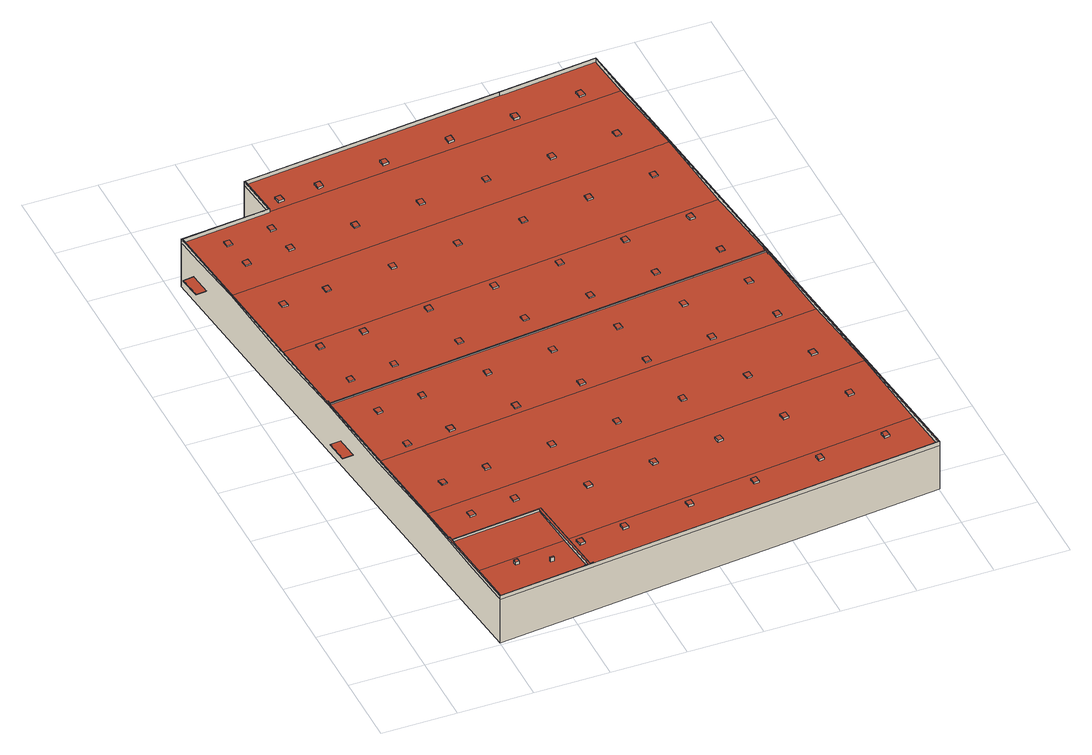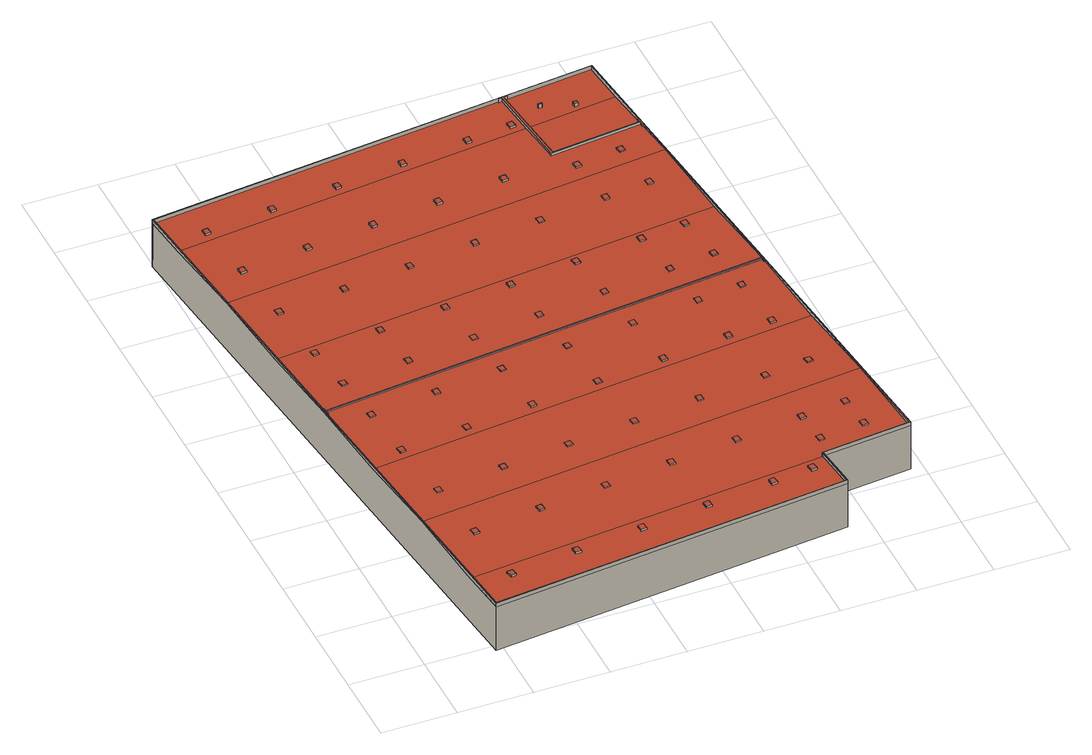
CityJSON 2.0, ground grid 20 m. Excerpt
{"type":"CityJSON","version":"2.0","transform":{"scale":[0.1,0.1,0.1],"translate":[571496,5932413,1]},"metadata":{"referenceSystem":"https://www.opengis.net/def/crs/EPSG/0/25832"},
"CityObjects":{
"building1":{"type":"Building","attributes":{"Grundfläche 2D":"20106.414225","Grundhöhe NN":"1.781"},"children":["building1-1","building1-2","building1-3","building1-4","building1-5","building1-6","building1-7","building1-8","building1-9","building1-10","building1-11","building1-12","building1-13","building1-14","building1-15","building1-16","building1-17","building1-18","building1-19","building1-20","building1-21","building1-22","building1-23","building1-24","building1-25","building1-26","building1-27","building1-28","building1-29","building1-30","building1-31","building1-32","building1-33","building1-34","building1-35","building1-36","building1-37","building1-38","building1-39","building1-40","building1-41","building1-42","building1-43","building1-44","building1-45","building1-46","building1-47","building1-48","building1-49","building1-50","building1-51","building1-52","building1-53","building1-54","building1-55","building1-56","building1-57","building1-58","building1-59","building1-60","building1-61","building1-62","building1-63","building1-64","building1-65","building1-66","building1-67","building1-68","building1-69","building1-70","building1-71","building1-72","building1-73","building1-74"],"geometry":[{"type":"MultiSurface","lod":"3","boundaries":[[[0,1,2,3,4,5,6,7,8,9,10,11,12,13,14,15,16,17,18,19,20,21,22,23,24]],[[25,26,27,28,29,30,31,32]],[[33,28,27,34]],[[34,35,36,37,38,39,40,41,42,33]],[[43,44,45,37,36,46,47]],[[48,49,50,44,43,51]],[[52,53,54,55,42,41]],[[56,57,58,59,60,61]],[[62,61,60,63]],[[62,63,64,65,66,67,68,69,70]],[[71,72,73,74,57,56,75,76]],[[77,78,79,80,81,82,83,84,12,11]],[[85,86,15,14,87,88,89,90,91,92,93,94,80,79,18,17,95]],[[96,97,98,99,16,15,100,101,102,103]],[[99,104,17,16]],[[55,54,19,18]],[[54,53,20,19]],[[21,20,53,52]],[[52,41,39,22,21]],[[39,38,23,22]],[[24,23,38,37]],[[0,24,37,45]],[[45,44,50,1,0]],[[2,1,50,49]],[[49,48,3,2]],[[4,3,48,51]],[[51,43,47,5,4]],[[47,46,6,5]],[[7,6,46,36]],[[36,35,8,7]],[[35,34,27,26,9,8]],[[10,9,26,25]],[[25,32,11,10]],[[13,12,65,64]],[[60,59,14,13,64,63]],[[77,11,32,31]],[[78,77,31,30]],[[78,30,29,79]],[[70,69,81,80]],[[82,81,69,68]],[[83,82,68,67]],[[67,66,84,83]],[[66,65,12,84]],[[87,14,59,58]],[[57,74,73,90,89,88,87,58]],[[73,72,91,90]],[[72,71,76,92,91]],[[61,62,70,80,94,93,92,76,75,56]],[[18,79,29,28,33,42,55]],[[105,106,107,95,17,104,108,109,110,111,112]],[[107,113,85,95]],[[113,114,86,85]],[[114,100,15,86]],[[99,98,97,96,103,102,101,100,115,116]],[[104,99,116,117]],[[107,106,105,112,111,110,109,108,104,117,118]],[[113,107,118,119]],[[114,113,119,120]],[[100,114,120,115]],[[120,119,118,117,116,115]]],"semantics":{"surfaces":[{"type":"RoofSurface"},{"type":"WallSurface"},{"type":"GroundSurface"}],"values":[0,0,0,0,0,0,0,0,0,0,0,0,0,1,1,1,1,1,1,1,1,1,1,1,1,1,1,1,1,1,1,1,1,1,1,1,1,1,1,1,1,1,1,1,1,1,1,1,1,1,1,1,1,1,1,1,1,1,1,2]}}]},
"building1-1":{"type":"BuildingInstallation","parents":["building1"],"geometry":[{"type":"MultiSurface","lod":"3","boundaries":[[[121,122,123,124]],[[124,123,125,126]],[[121,124,126,127]],[[122,121,127,128]],[[123,122,128,125]]],"semantics":{"surfaces":[{"type":"RoofSurface"},{"type":"WallSurface"}],"values":[0,1,1,1,1]}}]},
"building1-2":{"type":"BuildingInstallation","parents":["building1"],"geometry":[{"type":"MultiSurface","lod":"3","boundaries":[[[129,130,131,132]],[[132,131,133,134]],[[129,132,134,135]],[[130,129,135,136]],[[131,130,136,133]]],"semantics":{"surfaces":[{"type":"RoofSurface"},{"type":"WallSurface"}],"values":[0,1,1,1,1]}}]},
"building1-3":{"type":"BuildingInstallation","parents":["building1"],"geometry":[{"type":"MultiSurface","lod":"3","boundaries":[[[137,138,139,140]],[[140,139,141,142]],[[137,140,142,143]],[[138,137,143,144]],[[139,138,144,141]]],"semantics":{"surfaces":[{"type":"RoofSurface"},{"type":"WallSurface"}],"values":[0,1,1,1,1]}}]},
"building1-4":{"type":"BuildingInstallation","parents":["building1"],"geometry":[{"type":"MultiSurface","lod":"3","boundaries":[[[145,146,147,148]],[[148,147,149,150]],[[145,148,150,151]],[[146,145,151,152]],[[147,146,152,149]]],"semantics":{"surfaces":[{"type":"RoofSurface"},{"type":"WallSurface"}],"values":[0,1,1,1,1]}}]},
"building1-5":{"type":"BuildingInstallation","parents":["building1"],"geometry":[{"type":"MultiSurface","lod":"3","boundaries":[[[153,154,155,156]],[[156,155,157,158]],[[153,156,158,159]],[[154,153,159,160]],[[155,154,160,157]]],"semantics":{"surfaces":[{"type":"RoofSurface"},{"type":"WallSurface"}],"values":[0,1,1,1,1]}}]},
"building1-6":{"type":"BuildingInstallation","parents":["building1"],"geometry":[{"type":"MultiSurface","lod":"3","boundaries":[[[161,162,163,164]],[[164,163,165,166]],[[161,164,166,167]],[[162,161,167,168]],[[163,162,168,165]]],"semantics":{"surfaces":[{"type":"RoofSurface"},{"type":"WallSurface"}],"values":[0,1,1,1,1]}}]},
"building1-7":{"type":"BuildingInstallation","parents":["building1"],"geometry":[{"type":"MultiSurface","lod":"3","boundaries":[[[169,170,171,172]],[[172,171,173,174]],[[169,172,174,175]],[[170,169,175,176]],[[171,170,176,173]]],"semantics":{"surfaces":[{"type":"RoofSurface"},{"type":"WallSurface"}],"values":[0,1,1,1,1]}}]},
"building1-8":{"type":"BuildingInstallation","parents":["building1"],"geometry":[{"type":"MultiSurface","lod":"3","boundaries":[[[177,178,179,180]],[[180,179,181,182]],[[177,180,182,183]],[[178,177,183,184]],[[179,178,184,181]]],"semantics":{"surfaces":[{"type":"RoofSurface"},{"type":"WallSurface"}],"values":[0,1,1,1,1]}}]},
"building1-9":{"type":"BuildingInstallation","parents":["building1"],"geometry":[{"type":"MultiSurface","lod":"3","boundaries":[[[185,186,187,188]],[[188,187,189,190]],[[185,188,190,191]],[[186,185,191,192]],[[187,186,192,189]]],"semantics":{"surfaces":[{"type":"RoofSurface"},{"type":"WallSurface"}],"values":[0,1,1,1,1]}}]},
"building1-10":{"type":"BuildingInstallation","parents":["building1"],"geometry":[{"type":"MultiSurface","lod":"3","boundaries":[[[193,194,195,196]],[[196,195,197,198]],[[193,196,198,199]],[[194,193,199,200]],[[195,194,200,197]]],"semantics":{"surfaces":[{"type":"RoofSurface"},{"type":"WallSurface"}],"values":[0,1,1,1,1]}}]},
"building1-11":{"type":"BuildingInstallation","parents":["building1"],"geometry":[{"type":"MultiSurface","lod":"3","boundaries":[[[201,202,203,204]],[[204,203,205,206]],[[201,204,206,207]],[[202,201,207,208]],[[203,202,208,205]]],"semantics":{"surfaces":[{"type":"RoofSurface"},{"type":"WallSurface"}],"values":[0,1,1,1,1]}}]},
"building1-12":{"type":"BuildingInstallation","parents":["building1"],"geometry":[{"type":"MultiSurface","lod":"3","boundaries":[[[209,210,211,212]],[[212,211,213,214]],[[209,212,214,215]],[[210,209,215,216]],[[211,210,216,213]]],"semantics":{"surfaces":[{"type":"RoofSurface"},{"type":"WallSurface"}],"values":[0,1,1,1,1]}}]},
"building1-13":{"type":"BuildingInstallation","parents":["building1"],"geometry":[{"type":"MultiSurface","lod":"3","boundaries":[[[217,218,219,220]],[[221,222,217,220]],[[223,218,217,222,224]],[[223,225,219,218]],[[226,221,220,219,225]]],"semantics":{"surfaces":[{"type":"RoofSurface"},{"type":"WallSurface"}],"values":[0,1,1,1,1]}}]},
"building1-14":{"type":"BuildingInstallation","parents":["building1"],"geometry":[{"type":"MultiSurface","lod":"3","boundaries":[[[227,228,229,230]],[[230,229,231,232]],[[227,230,232,233]],[[228,227,233,234]],[[229,228,234,231]]],"semantics":{"surfaces":[{"type":"RoofSurface"},{"type":"WallSurface"}],"values":[0,1,1,1,1]}}]},
"building1-15":{"type":"BuildingInstallation","parents":["building1"],"geometry":[{"type":"MultiSurface","lod":"3","boundaries":[[[235,236,237,238]],[[238,237,239,240]],[[235,238,240,241]],[[236,235,241,242]],[[237,236,242,239]]],"semantics":{"surfaces":[{"type":"RoofSurface"},{"type":"WallSurface"}],"values":[0,1,1,1,1]}}]},
"building1-16":{"type":"BuildingInstallation","parents":["building1"],"geometry":[{"type":"MultiSurface","lod":"3","boundaries":[[[243,244,245,246]],[[246,245,247,248]],[[243,246,248,249]],[[244,243,249,250]],[[245,244,250,247]]],"semantics":{"surfaces":[{"type":"RoofSurface"},{"type":"WallSurface"}],"values":[0,1,1,1,1]}}]},
"building1-17":{"type":"BuildingInstallation","parents":["building1"],"geometry":[{"type":"MultiSurface","lod":"3","boundaries":[[[251,252,253,254]],[[254,253,255,256]],[[251,254,256,257]],[[252,251,257,258]],[[253,252,258,255]]],"semantics":{"surfaces":[{"type":"RoofSurface"},{"type":"WallSurface"}],"values":[0,1,1,1,1]}}]},
"building1-18":{"type":"BuildingInstallation","parents":["building1"],"geometry":[{"type":"MultiSurface","lod":"3","boundaries":[[[259,260,261,262]],[[262,261,263,264]],[[264,265,259,262]],[[260,259,265,266]],[[266,263,261,260]]],"semantics":{"surfaces":[{"type":"RoofSurface"},{"type":"WallSurface"}],"values":[0,1,1,1,1]}}]},
"building1-19":{"type":"BuildingInstallation","parents":["building1"],"geometry":[{"type":"MultiSurface","lod":"3","boundaries":[[[267,268,269,270]],[[270,269,271,272]],[[267,270,272,273]],[[268,267,273,274]],[[269,268,274,271]]],"semantics":{"surfaces":[{"type":"RoofSurface"},{"type":"WallSurface"}],"values":[0,1,1,1,1]}}]},
"building1-20":{"type":"BuildingInstallation","parents":["building1"],"geometry":[{"type":"MultiSurface","lod":"3","boundaries":[[[275,276,277,278]],[[278,277,279,280]],[[275,278,280,281]],[[276,275,281,282]],[[277,276,282,279]]],"semantics":{"surfaces":[{"type":"RoofSurface"},{"type":"WallSurface"}],"values":[0,1,1,1,1]}}]},
"building1-21":{"type":"BuildingInstallation","parents":["building1"],"geometry":[{"type":"MultiSurface","lod":"3","boundaries":[[[283,284,285,286]],[[286,285,287,288]],[[283,286,288,289]],[[284,283,289,290]],[[285,284,290,287]]],"semantics":{"surfaces":[{"type":"RoofSurface"},{"type":"WallSurface"}],"values":[0,1,1,1,1]}}]},
"building1-22":{"type":"BuildingInstallation","parents":["building1"],"geometry":[{"type":"MultiSurface","lod":"3","boundaries":[[[291,292,293,294]],[[294,293,295,296]],[[291,294,296,297]],[[292,291,297,298]],[[293,292,298,295]]],"semantics":{"surfaces":[{"type":"RoofSurface"},{"type":"WallSurface"}],"values":[0,1,1,1,1]}}]},
"building1-23":{"type":"BuildingInstallation","parents":["building1"],"geometry":[{"type":"MultiSurface","lod":"3","boundaries":[[[299,300,301,302]],[[302,301,303,304]],[[299,302,304,305]],[[300,299,305,306]],[[301,300,306,303]]],"semantics":{"surfaces":[{"type":"RoofSurface"},{"type":"WallSurface"}],"values":[0,1,1,1,1]}}]},
"building1-24":{"type":"BuildingInstallation","parents":["building1"],"geometry":[{"type":"MultiSurface","lod":"3","boundaries":[[[307,308,309,310]],[[310,309,311,312]],[[307,310,312,313]],[[308,307,313,314]],[[309,308,314,311]]],"semantics":{"surfaces":[{"type":"RoofSurface"},{"type":"WallSurface"}],"values":[0,1,1,1,1]}}]},
"building1-25":{"type":"BuildingInstallation","parents":["building1"],"geometry":[{"type":"MultiSurface","lod":"3","boundaries":[[[315,316,317,318]],[[319,320,316,315]],[[320,321,317,316]],[[322,318,317,321]],[[319,315,318,322]]],"semantics":{"surfaces":[{"type":"RoofSurface"},{"type":"WallSurface"}],"values":[0,1,1,1,1]}}]},
"building1-26":{"type":"BuildingInstallation","parents":["building1"],"geometry":[{"type":"MultiSurface","lod":"3","boundaries":[[[323,324,325,326]],[[326,325,327,328]],[[323,326,328,329]],[[324,323,329,330]],[[325,324,330,327]]],"semantics":{"surfaces":[{"type":"RoofSurface"},{"type":"WallSurface"}],"values":[0,1,1,1,1]}}]},
"building1-27":{"type":"BuildingInstallation","parents":["building1"],"geometry":[{"type":"MultiSurface","lod":"3","boundaries":[[[331,332,333,334]],[[334,333,335,336]],[[331,334,336,337]],[[332,331,337,338]],[[333,332,338,335]]],"semantics":{"surfaces":[{"type":"RoofSurface"},{"type":"WallSurface"}],"values":[0,1,1,1,1]}}]},
"building1-28":{"type":"BuildingInstallation","parents":["building1"],"geometry":[{"type":"MultiSurface","lod":"3","boundaries":[[[339,340,341,342]],[[342,341,343,344]],[[339,342,344,345]],[[340,339,345,346]],[[341,340,346,343]]],"semantics":{"surfaces":[{"type":"RoofSurface"},{"type":"WallSurface"}],"values":[0,1,1,1,1]}}]},
"building1-29":{"type":"BuildingInstallation","parents":["building1"],"geometry":[{"type":"MultiSurface","lod":"3","boundaries":[[[347,348,349,350]],[[350,349,351,352]],[[347,350,352,353]],[[348,347,353,354]],[[349,348,354,351]]],"semantics":{"surfaces":[{"type":"RoofSurface"},{"type":"WallSurface"}],"values":[0,1,1,1,1]}}]},
"building1-30":{"type":"BuildingInstallation","parents":["building1"],"geometry":[{"type":"MultiSurface","lod":"3","boundaries":[[[355,356,357,358]],[[358,357,359,360]],[[355,358,360,361]],[[356,355,361,362]],[[357,356,362,359]]],"semantics":{"surfaces":[{"type":"RoofSurface"},{"type":"WallSurface"}],"values":[0,1,1,1,1]}}]},
"building1-31":{"type":"BuildingInstallation","parents":["building1"],"geometry":[{"type":"MultiSurface","lod":"3","boundaries":[[[363,364,365,366]],[[366,365,367,368]],[[363,366,368,369]],[[364,363,369,370]],[[365,364,370,367]]],"semantics":{"surfaces":[{"type":"RoofSurface"},{"type":"WallSurface"}],"values":[0,1,1,1,1]}}]},
"building1-32":{"type":"BuildingInstallation","parents":["building1"],"geometry":[{"type":"MultiSurface","lod":"3","boundaries":[[[371,372,373,374]],[[374,373,375,376]],[[371,374,376,377]],[[372,371,377,378]],[[373,372,378,375]]],"semantics":{"surfaces":[{"type":"RoofSurface"},{"type":"WallSurface"}],"values":[0,1,1,1,1]}}]},
"building1-33":{"type":"BuildingInstallation","parents":["building1"],"geometry":[{"type":"MultiSurface","lod":"3","boundaries":[[[379,380,381,382]],[[382,381,383,384]],[[379,382,384,385]],[[380,379,385,386]],[[381,380,386,383]]],"semantics":{"surfaces":[{"type":"RoofSurface"},{"type":"WallSurface"}],"values":[0,1,1,1,1]}}]},
"building1-34":{"type":"BuildingInstallation","parents":["building1"],"geometry":[{"type":"MultiSurface","lod":"3","boundaries":[[[387,388,389,390]],[[390,389,391,392]],[[387,390,392,393]],[[388,387,393,394]],[[389,388,394,391]]],"semantics":{"surfaces":[{"type":"RoofSurface"},{"type":"WallSurface"}],"values":[0,1,1,1,1]}}]},
"building1-35":{"type":"BuildingInstallation","parents":["building1"],"geometry":[{"type":"MultiSurface","lod":"3","boundaries":[[[395,396,397,398]],[[398,397,399,400]],[[395,398,400,401]],[[396,395,401,402]],[[397,396,402,399]]],"semantics":{"surfaces":[{"type":"RoofSurface"},{"type":"WallSurface"}],"values":[0,1,1,1,1]}}]},
"building1-36":{"type":"BuildingInstallation","parents":["building1"],"geometry":[{"type":"MultiSurface","lod":"3","boundaries":[[[403,404,405,406]],[[406,405,407,408]],[[403,406,408,409]],[[404,403,409,410]],[[405,404,410,407]]],"semantics":{"surfaces":[{"type":"RoofSurface"},{"type":"WallSurface"}],"values":[0,1,1,1,1]}}]},
"building1-37":{"type":"BuildingInstallation","parents":["building1"],"geometry":[{"type":"MultiSurface","lod":"3","boundaries":[[[411,412,413,414]],[[414,413,415,416]],[[411,414,416,417]],[[412,411,417,418]],[[413,412,418,415]]],"semantics":{"surfaces":[{"type":"RoofSurface"},{"type":"WallSurface"}],"values":[0,1,1,1,1]}}]},
"building1-38":{"type":"BuildingInstallation","parents":["building1"],"geometry":[{"type":"MultiSurface","lod":"3","boundaries":[[[419,420,421,422]],[[422,421,423,424]],[[419,422,424,425]],[[420,419,425,426]],[[421,420,426,423]]],"semantics":{"surfaces":[{"type":"RoofSurface"},{"type":"WallSurface"}],"values":[0,1,1,1,1]}}]},
"building1-39":{"type":"BuildingInstallation","parents":["building1"],"geometry":[{"type":"MultiSurface","lod":"3","boundaries":[[[427,428,429,430]],[[430,429,431,432]],[[427,430,432,433]],[[428,427,433,434]],[[429,428,434,431]]],"semantics":{"surfaces":[{"type":"RoofSurface"},{"type":"WallSurface"}],"values":[0,1,1,1,1]}}]},
"building1-40":{"type":"BuildingInstallation","parents":["building1"],"geometry":[{"type":"MultiSurface","lod":"3","boundaries":[[[435,436,437,438]],[[438,437,439,440]],[[435,438,440,441]],[[436,435,441,442]],[[437,436,442,439]]],"semantics":{"surfaces":[{"type":"RoofSurface"},{"type":"WallSurface"}],"values":[0,1,1,1,1]}}]},
"building1-41":{"type":"BuildingInstallation","parents":["building1"],"geometry":[{"type":"MultiSurface","lod":"3","boundaries":[[[443,444,445,446]],[[446,445,447,448]],[[443,446,448,449]],[[444,443,449,450]],[[445,444,450,447]]],"semantics":{"surfaces":[{"type":"RoofSurface"},{"type":"WallSurface"}],"values":[0,1,1,1,1]}}]},
"building1-42":{"type":"BuildingInstallation","parents":["building1"],"geometry":[{"type":"MultiSurface","lod":"3","boundaries":[[[451,452,453,454]],[[454,453,455,456]],[[451,454,456,457]],[[452,451,457,458]],[[453,452,458,455]]],"semantics":{"surfaces":[{"type":"RoofSurface"},{"type":"WallSurface"}],"values":[0,1,1,1,1]}}]},
"building1-43":{"type":"BuildingInstallation","parents":["building1"],"geometry":[{"type":"MultiSurface","lod":"3","boundaries":[[[459,460,461,462]],[[462,461,463,464]],[[459,462,464,465]],[[460,459,465,466]],[[461,460,466,463]]],"semantics":{"surfaces":[{"type":"RoofSurface"},{"type":"WallSurface"}],"values":[0,1,1,1,1]}}]},
"building1-44":{"type":"BuildingInstallation","parents":["building1"],"geometry":[{"type":"MultiSurface","lod":"3","boundaries":[[[467,468,469,470]],[[470,469,471,472]],[[467,470,472,473]],[[468,467,473,474]],[[469,468,474,471]]],"semantics":{"surfaces":[{"type":"RoofSurface"},{"type":"WallSurface"}],"values":[0,1,1,1,1]}}]},
"building1-45":{"type":"BuildingInstallation","parents":["building1"],"geometry":[{"type":"MultiSurface","lod":"3","boundaries":[[[475,476,477,478]],[[478,477,479,480]],[[475,478,480,481]],[[476,475,481,482]],[[477,476,482,479]]],"semantics":{"surfaces":[{"type":"RoofSurface"},{"type":"WallSurface"}],"values":[0,1,1,1,1]}}]},
"building1-46":{"type":"BuildingInstallation","parents":["building1"],"geometry":[{"type":"MultiSurface","lod":"3","boundaries":[[[483,484,485,486]],[[486,485,487,488]],[[483,486,488,489]],[[484,483,489,490]],[[485,484,490,487]]],"semantics":{"surfaces":[{"type":"RoofSurface"},{"type":"WallSurface"}],"values":[0,1,1,1,1]}}]},
"building1-47":{"type":"BuildingInstallation","parents":["building1"],"geometry":[{"type":"MultiSurface","lod":"3","boundaries":[[[491,492,493,494]],[[494,493,495,496]],[[491,494,496,497]],[[492,491,497,498]],[[493,492,498,495]]],"semantics":{"surfaces":[{"type":"RoofSurface"},{"type":"WallSurface"}],"values":[0,1,1,1,1]}}]},
"building1-48":{"type":"BuildingInstallation","parents":["building1"],"geometry":[{"type":"MultiSurface","lod":"3","boundaries":[[[499,500,501,502]],[[502,501,503,504]],[[504,505,499,502]],[[500,499,505,506]],[[506,503,501,500]]],"semantics":{"surfaces":[{"type":"RoofSurface"},{"type":"WallSurface"}],"values":[0,1,1,1,1]}}]},
"building1-49":{"type":"BuildingInstallation","parents":["building1"],"geometry":[{"type":"MultiSurface","lod":"3","boundaries":[[[507,508,509,510]],[[510,509,511,512]],[[507,510,512,513]],[[508,507,513,514]],[[509,508,514,511]]],"semantics":{"surfaces":[{"type":"RoofSurface"},{"type":"WallSurface"}],"values":[0,1,1,1,1]}}]},
"building1-50":{"type":"BuildingInstallation","parents":["building1"],"geometry":[{"type":"MultiSurface","lod":"3","boundaries":[[[515,516,517,518]],[[518,517,519,520]],[[515,518,520,521]],[[516,515,521,522]],[[517,516,522,519]]],"semantics":{"surfaces":[{"type":"RoofSurface"},{"type":"WallSurface"}],"values":[0,1,1,1,1]}}]},
"building1-51":{"type":"BuildingInstallation","parents":["building1"],"geometry":[{"type":"MultiSurface","lod":"3","boundaries":[[[523,524,525,526]],[[526,525,527,528]],[[523,526,528,529]],[[524,523,529,530]],[[525,524,530,527]]],"semantics":{"surfaces":[{"type":"RoofSurface"},{"type":"WallSurface"}],"values":[0,1,1,1,1]}}]},
"building1-52":{"type":"BuildingInstallation","parents":["building1"],"geometry":[{"type":"MultiSurface","lod":"3","boundaries":[[[531,532,533,534]],[[534,533,535,536]],[[531,534,536,537]],[[532,531,537,538]],[[533,532,538,535]]],"semantics":{"surfaces":[{"type":"RoofSurface"},{"type":"WallSurface"}],"values":[0,1,1,1,1]}}]},
"building1-53":{"type":"BuildingInstallation","parents":["building1"],"geometry":[{"type":"MultiSurface","lod":"3","boundaries":[[[539,540,541,542]],[[542,541,543,544]],[[539,542,544,545]],[[540,539,545,546]],[[541,540,546,543]]],"semantics":{"surfaces":[{"type":"RoofSurface"},{"type":"WallSurface"}],"values":[0,1,1,1,1]}}]},
"building1-54":{"type":"BuildingInstallation","parents":["building1"],"geometry":[{"type":"MultiSurface","lod":"3","boundaries":[[[547,548,549,550]],[[550,549,551,552]],[[547,550,552,553]],[[548,547,553,554]],[[549,548,554,551]]],"semantics":{"surfaces":[{"type":"RoofSurface"},{"type":"WallSurface"}],"values":[0,1,1,1,1]}}]},
"building1-55":{"type":"BuildingInstallation","parents":["building1"],"geometry":[{"type":"MultiSurface","lod":"3","boundaries":[[[555,556,557,558]],[[559,560,558,557]],[[555,558,560,561]],[[556,555,561,562]],[[562,559,557,556]]],"semantics":{"surfaces":[{"type":"RoofSurface"},{"type":"WallSurface"}],"values":[0,1,1,1,1]}}]},
"building1-56":{"type":"BuildingInstallation","parents":["building1"],"geometry":[{"type":"MultiSurface","lod":"3","boundaries":[[[563,564,565,566]],[[566,565,567,568]],[[563,566,568,569]],[[564,563,569,570]],[[565,564,570,567]]],"semantics":{"surfaces":[{"type":"RoofSurface"},{"type":"WallSurface"}],"values":[0,1,1,1,1]}}]},
"building1-57":{"type":"BuildingInstallation","parents":["building1"],"geometry":[{"type":"MultiSurface","lod":"3","boundaries":[[[571,572,573,574]],[[574,573,575,576]],[[571,574,576,577]],[[572,571,577,578]],[[573,572,578,575]]],"semantics":{"surfaces":[{"type":"RoofSurface"},{"type":"WallSurface"}],"values":[0,1,1,1,1]}}]},
"building1-58":{"type":"BuildingInstallation","parents":["building1"],"geometry":[{"type":"MultiSurface","lod":"3","boundaries":[[[579,580,581,582]],[[582,581,583,584]],[[579,582,584,585]],[[580,579,585,586]],[[581,580,586,583]]],"semantics":{"surfaces":[{"type":"RoofSurface"},{"type":"WallSurface"}],"values":[0,1,1,1,1]}}]},
"building1-59":{"type":"BuildingInstallation","parents":["building1"],"geometry":[{"type":"MultiSurface","lod":"3","boundaries":[[[587,588,589,590]],[[590,589,591,592]],[[587,590,592,593]],[[588,587,593,594]],[[589,588,594,591]]],"semantics":{"surfaces":[{"type":"RoofSurface"},{"type":"WallSurface"}],"values":[0,1,1,1,1]}}]},
"building1-60":{"type":"BuildingInstallation","parents":["building1"],"geometry":[{"type":"MultiSurface","lod":"3","boundaries":[[[595,596,597,598]],[[598,597,599,600]],[[595,598,600,601]],[[596,595,601,602]],[[597,596,602,599]]],"semantics":{"surfaces":[{"type":"RoofSurface"},{"type":"WallSurface"}],"values":[0,1,1,1,1]}}]},
"building1-61":{"type":"BuildingInstallation","parents":["building1"],"geometry":[{"type":"MultiSurface","lod":"3","boundaries":[[[603,604,605,606]],[[606,605,607,608]],[[603,606,608,609]],[[604,603,609,610]],[[605,604,610,607]]],"semantics":{"surfaces":[{"type":"RoofSurface"},{"type":"WallSurface"}],"values":[0,1,1,1,1]}}]},
"building1-62":{"type":"BuildingInstallation","parents":["building1"],"geometry":[{"type":"MultiSurface","lod":"3","boundaries":[[[611,612,613,614]],[[614,613,615,616]],[[611,614,616,617]],[[612,611,617,618]],[[613,612,618,615]]],"semantics":{"surfaces":[{"type":"RoofSurface"},{"type":"WallSurface"}],"values":[0,1,1,1,1]}}]},
"building1-63":{"type":"BuildingInstallation","parents":["building1"],"geometry":[{"type":"MultiSurface","lod":"3","boundaries":[[[619,620,621,622]],[[622,621,623,624]],[[624,625,619,622]],[[620,619,625,626]],[[626,623,621,620]]],"semantics":{"surfaces":[{"type":"RoofSurface"},{"type":"WallSurface"}],"values":[0,1,1,1,1]}}]},
"building1-64":{"type":"BuildingInstallation","parents":["building1"],"geometry":[{"type":"MultiSurface","lod":"3","boundaries":[[[627,628,629,630]],[[630,629,631,632]],[[627,630,632,633]],[[628,627,633,634]],[[629,628,634,631]]],"semantics":{"surfaces":[{"type":"RoofSurface"},{"type":"WallSurface"}],"values":[0,1,1,1,1]}}]},
"building1-65":{"type":"BuildingInstallation","parents":["building1"],"geometry":[{"type":"MultiSurface","lod":"3","boundaries":[[[635,636,637,638]],[[638,637,639,640]],[[635,638,640,641]],[[636,635,641,642]],[[637,636,642,639]]],"semantics":{"surfaces":[{"type":"RoofSurface"},{"type":"WallSurface"}],"values":[0,1,1,1,1]}}]},
"building1-66":{"type":"BuildingInstallation","parents":["building1"],"geometry":[{"type":"MultiSurface","lod":"3","boundaries":[[[643,644,645,646]],[[646,645,647,648]],[[643,646,648,649]],[[644,643,649,650]],[[645,644,650,647]]],"semantics":{"surfaces":[{"type":"RoofSurface"},{"type":"WallSurface"}],"values":[0,1,1,1,1]}}]},
"building1-67":{"type":"BuildingInstallation","parents":["building1"],"geometry":[{"type":"MultiSurface","lod":"3","boundaries":[[[651,652,653,654]],[[654,653,655,656]],[[651,654,656,657]],[[652,651,657,658]],[[653,652,658,655]]],"semantics":{"surfaces":[{"type":"RoofSurface"},{"type":"WallSurface"}],"values":[0,1,1,1,1]}}]},
"building1-68":{"type":"BuildingInstallation","parents":["building1"],"geometry":[{"type":"MultiSurface","lod":"3","boundaries":[[[659,660,661,662]],[[662,661,663,664]],[[659,662,664,665]],[[660,659,665,666]],[[661,660,666,663]]],"semantics":{"surfaces":[{"type":"RoofSurface"},{"type":"WallSurface"}],"values":[0,1,1,1,1]}}]},
"building1-69":{"type":"BuildingInstallation","parents":["building1"],"geometry":[{"type":"MultiSurface","lod":"3","boundaries":[[[667,668,669,670]],[[670,669,671,672]],[[667,670,672,673]],[[668,667,673,674]],[[669,668,674,671]]],"semantics":{"surfaces":[{"type":"RoofSurface"},{"type":"WallSurface"}],"values":[0,1,1,1,1]}}]},
"building1-70":{"type":"BuildingInstallation","parents":["building1"],"geometry":[{"type":"MultiSurface","lod":"3","boundaries":[[[675,676,677,678]],[[678,677,679,680]],[[675,678,680,681]],[[676,675,681,682]],[[677,676,682,679]]],"semantics":{"surfaces":[{"type":"RoofSurface"},{"type":"WallSurface"}],"values":[0,1,1,1,1]}}]},
"building1-71":{"type":"BuildingInstallation","parents":["building1"],"geometry":[{"type":"MultiSurface","lod":"3","boundaries":[[[683,684,685,686]],[[686,685,687,688]],[[683,686,688,689]],[[684,683,689,690]],[[685,684,690,687]]],"semantics":{"surfaces":[{"type":"RoofSurface"},{"type":"WallSurface"}],"values":[0,1,1,1,1]}}]},
"building1-72":{"type":"BuildingInstallation","parents":["building1"],"geometry":[{"type":"MultiSurface","lod":"3","boundaries":[[[691,692,693,694]],[[694,693,695,696]],[[691,694,696,697]],[[692,691,697,698]],[[693,692,698,695]]],"semantics":{"surfaces":[{"type":"RoofSurface"},{"type":"WallSurface"}],"values":[0,1,1,1,1]}}]},
"building1-73":{"type":"BuildingInstallation","parents":["building1"],"geometry":[{"type":"MultiSurface","lod":"3","boundaries":[[[699,700,701,702]],[[703,704,702,701]],[[704,705,699,702]],[[705,706,700,699]],[[706,703,701,700]],[[706,705,704,703]]],"semantics":{"surfaces":[{"type":"RoofSurface"},{"type":"WallSurface"},{"type":"OuterCeilingSurface"}],"values":[0,1,1,1,1,2]}}]},
"building1-74":{"type":"BuildingInstallation","parents":["building1"],"geometry":[{"type":"MultiSurface","lod":"3","boundaries":[[[707,708,709,710]],[[711,712,710,709]],[[712,713,707,710]],[[713,714,708,707]],[[714,711,709,708]],[[714,713,712,711]]],"semantics":{"surfaces":[{"type":"RoofSurface"},{"type":"WallSurface"},{"type":"OuterCeilingSurface"}],"values":[0,1,1,1,1,2]}}]}
},
"vertices":[
[417,276,153],[443,37,153],[434,36,153],[434,34,153],[203,9,153],[178,239,153],[179,240,153],[177,263,153],[175,262,153],[112,834,153],[113,834,153],[112,844,153],[111,857,153],[110,857,153],[34,1563,153],[31,1566,153],[201,7,153],[1403,138,153],[1400,140,153],[457,36,153],[457,39,153],[448,37,153],[422,280,153],[178,253,153],[179,250,153],[113,834,149],[112,834,149],[137,608,142],[1335,735,142],[1310,965,149],[1308,965,149],[1307,974,150],[112,844,150],[1361,499,150],[163,369,150],[175,262,147],[177,263,147],[179,250,146],[178,253,146],[422,280,146],[425,255,145],[435,156,142],[1387,262,142],[190,128,142],[431,155,142],[417,276,146],[179,240,146],[178,239,146],[434,34,142],[434,36,142],[443,37,142],[203,9,142],[448,37,142],[457,39,142],[457,36,142],[1400,140,142],[1231,1689,141],[272,1591,142],[272,1590,142],[34,1563,142],[60,1323,150],[1257,1453,150],[1283,1214,142],[85,1084,142],[110,857,149],[111,857,149],[113,857,149],[114,848,150],[1307,978,150],[1306,988,149],[1308,988,149],[972,1786,142],[954,1784,142],[259,1709,142],[272,1592,142],[1231,1690,141],[1218,1813,142],[1307,974,153],[1308,965,153],[1310,965,153],[1308,988,153],[1306,988,153],[1307,978,153],[114,848,153],[113,857,153],[257,1711,153],[270,1591,153],[272,1590,153],[272,1591,153],[272,1592,153],[259,1709,153],[954,1784,153],[1218,1813,153],[1231,1690,153],[1231,1689,153],[1219,1815,153],[136,608,142],[162,369,150],[188,128,142],[201,7,142],[31,1566,142],[58,1323,150],[84,1083,142],[110,845,150],[1403,138,142],[1259,1453,150],[1233,1689,141],[1219,1815,142],[1389,263,142],[1363,499,150],[1337,735,142],[1311,976,150],[1285,1214,142],[257,1711,142],[270,1591,142],[31,1566,8],[201,7,8],[1403,138,8],[1219,1815,8],[257,1711,8],[270,1591,8],
[749,349,153],[734,347,153],[737,330,153],[751,332,153],[737,330,147],[751,332,147],[749,349,147],[734,347,147],
[1107,388,153],[1092,386,153],[1094,369,153],[1109,371,153],[1094,369,147],[1109,371,147],[1107,388,147],[1092,386,147],
[606,1665,148],[591,1664,148],[593,1646,148],[608,1648,148],[593,1646,142],[608,1648,142],[606,1665,142],[591,1664,142],
[534,666,147],[532,684,147],[517,682,147],[519,664,147],[517,682,143],[519,664,143],[534,666,143],[532,684,143],
[1055,863,151],[1053,881,151],[1039,879,151],[1041,862,151],[1039,879,148],[1041,862,147],[1055,863,147],[1053,881,148],
[592,138,148],[590,155,148],[576,154,148],[577,136,148],[576,154,142],[577,136,142],[592,138,142],[590,155,142],
[804,1506,151],[789,1504,151],[791,1486,151],[806,1488,151],[791,1486,147],[806,1488,147],[804,1506,147],[789,1504,147],
[713,686,147],[711,703,147],[696,702,147],[698,684,147],[696,702,143],[698,684,143],[713,686,143],[711,703,143],
[964,1704,148],[949,1703,148],[951,1685,148],[966,1686,148],[951,1685,141],[966,1686,141],[964,1704,142],[949,1703,142],
[1024,1148,147],[1022,1166,147],[1007,1164,147],[1009,1147,147],[1007,1164,143],[1009,1147,143],[1024,1148,143],[1022,1166,143],
[625,1486,151],[610,1485,151],[612,1467,151],[627,1468,151],[612,1467,147],[627,1468,147],[625,1486,147],[610,1485,147],
[785,1685,148],[770,1683,148],[772,1665,148],[787,1667,148],[772,1665,142],[787,1667,142],[785,1685,142],[770,1683,142],
[429,1628,148],[427,1646,148],[412,1644,148],[414,1626,148],[414,1626,142],[429,1628,142],[427,1646,142],[428,1636,142],[412,1644,142],[414,1632,142],
[378,93,154],[377,97,154],[368,96,154],[369,92,154],[368,96,142],[369,92,142],[378,93,142],[377,97,142],
[647,1289,151],[645,1306,151],[630,1305,151],[632,1287,151],[630,1305,148],[632,1287,147],[647,1289,147],[645,1306,148],
[149,1435,151],[134,1433,151],[136,1415,151],[151,1417,151],[136,1415,147],[151,1417,147],[149,1435,147],[134,1433,147],
[1041,1000,151],[1039,1017,151],[1024,1016,151],[1026,998,151],[1024,1016,148],[1026,998,148],[1041,1000,148],[1039,1017,148],
[826,1309,151],[824,1326,151],[809,1324,151],[811,1307,151],[809,1324,148],[811,1307,147],[826,1309,147],[824,1326,148],
[387,351,153],[372,349,153],[374,332,153],[389,334,153],[374,332,148],[389,334,148],[387,351,149],[372,349,149],
[446,1467,151],[431,1465,151],[433,1447,151],[448,1449,151],[433,1447,147],[448,1449,147],[446,1467,147],[431,1465,147],
[485,1108,147],[470,1106,147],[472,1088,147],[487,1090,147],[472,1088,143],[487,1090,143],[485,1108,143],[470,1106,143],
[682,961,151],[680,979,151],[665,977,151],[667,960,151],[665,977,148],[667,960,148],[682,961,148],[680,979,148],
[139,1524,148],[124,1523,148],[126,1505,148],[141,1507,148],[126,1505,144],[141,1507,144],[139,1524,144],[124,1523,144],
[1306,216,148],[1304,233,148],[1290,231,148],[1292,214,148],[1290,231,142],[1292,214,142],[1306,216,142],[1304,233,142],
[1128,1722,147],[1130,1704,147],[1145,1706,147],[1142,1724,147],[1128,1722,141],[1130,1704,141],[1145,1706,141],[1142,1724,141],
[949,177,148],[947,194,148],[933,192,148],[935,175,148],[933,192,142],[935,175,142],[949,177,142],[947,194,142],
[339,785,151],[337,803,151],[323,801,151],[325,784,151],[323,801,148],[325,784,147],[339,785,147],[337,803,148],
[570,330,153],[555,328,153],[557,311,153],[572,313,153],[557,311,147],[572,313,147],[570,330,147],[555,328,147],
[319,1634,148],[304,1632,148],[306,1614,148],[321,1616,148],[306,1614,142],[321,1616,142],[319,1634,142],[304,1632,142],
[552,491,151],[551,509,151],[536,507,151],[538,490,151],[536,507,147],[538,490,147],[552,491,147],[551,509,147],
[910,530,151],[909,548,151],[894,546,151],[896,529,151],[894,546,147],[896,529,147],[910,530,147],[909,548,147],
[892,705,147],[890,722,147],[875,721,147],[877,703,147],[875,721,143],[877,703,143],[892,705,143],[890,722,143],
[1268,569,151],[1266,587,151],[1251,585,151],[1253,568,151],[1251,585,147],[1253,568,147],[1268,569,147],[1266,587,147],
[1286,408,153],[1271,406,153],[1273,389,153],[1288,391,153],[1273,389,147],[1288,391,147],[1286,408,147],[1271,406,147],
[731,511,151],[730,528,151],[715,527,151],[717,509,151],[715,527,147],[717,509,147],[731,511,147],[730,528,147],
[928,369,153],[913,367,153],[915,350,153],[930,352,153],[915,350,147],[930,352,147],[928,369,147],[913,367,147],
[170,1237,151],[168,1255,151],[153,1253,151],[155,1236,151],[153,1253,148],[155,1236,147],[170,1237,147],[168,1255,148],
[257,1537,148],[243,1536,148],[245,1518,148],[259,1519,148],[245,1518,144],[259,1519,144],[257,1537,144],[243,1536,144],
[503,942,151],[501,959,151],[486,958,151],[488,940,151],[486,958,148],[488,940,148],[503,942,148],[501,959,148],
[355,647,147],[353,664,147],[338,663,147],[340,645,147],[338,663,143],[340,645,143],[355,647,143],[353,664,143],
[254,459,151],[253,476,151],[238,475,151],[240,457,151],[238,475,147],[240,457,148],[254,459,148],[253,476,147],
[983,1525,151],[968,1523,151],[970,1505,151],[985,1507,151],[970,1505,147],[985,1507,147],[983,1525,147],[968,1523,147],
[1249,744,147],[1247,761,147],[1232,760,147],[1234,742,147],[1232,760,143],[1234,742,143],[1249,744,143],[1247,761,143],
[1183,1347,150],[1181,1364,150],[1166,1363,150],[1168,1345,150],[1166,1363,147],[1168,1345,147],[1183,1347,147],[1181,1364,148],
[472,125,148],[470,142,148],[456,141,148],[458,123,148],[456,141,142],[458,123,142],[472,125,142],[470,142,142],
[664,1127,147],[649,1125,147],[651,1107,147],[666,1109,147],[651,1107,143],[666,1109,143],[664,1127,143],[649,1125,143],
[1219,1019,151],[1217,1037,151],[1202,1035,151],[1204,1018,151],[1202,1035,148],[1204,1018,148],[1219,1019,148],[1217,1037,148],
[1127,196,148],[1125,214,148],[1111,212,148],[1113,195,148],[1111,212,142],[1113,195,142],[1127,196,142],[1125,214,142],
[268,1448,151],[253,1446,151],[255,1428,151],[270,1430,151],[255,1428,147],[270,1430,147],[268,1448,147],[253,1446,147],
[289,1250,151],[287,1268,151],[272,1266,151],[274,1248,151],[272,1266,148],[274,1248,147],[289,1250,147],[287,1268,148],
[843,1147,147],[828,1145,147],[830,1127,147],[845,1129,147],[830,1127,143],[845,1129,143],[843,1147,143],[828,1145,143],
[296,115,151],[295,125,151],[285,124,151],[286,114,151],[285,124,142],[286,114,142],[296,115,142],[295,125,142],
[876,844,151],[874,861,151],[860,860,151],[861,842,151],[860,860,148],[861,842,147],[876,844,147],[874,861,148],
[236,634,147],[234,652,147],[219,650,147],[221,632,147],[219,650,143],[221,632,143],[236,634,143],[234,652,143],
[324,922,151],[322,940,151],[308,938,151],[309,921,151],[308,938,148],[309,921,148],[324,922,148],[322,940,148],
[468,1269,151],[467,1287,151],[452,1285,151],[454,1268,151],[452,1285,148],[454,1268,147],[468,1269,147],[467,1287,148],
[205,909,151],[203,927,151],[189,925,151],[190,908,151],[189,925,148],[190,908,148],[205,909,148],[203,927,148],
[770,157,148],[769,174,148],[754,173,148],[756,156,148],[754,173,142],[756,156,142],[770,157,142],[769,174,142],
[1164,1527,150],[1162,1545,150],[1147,1543,150],[1149,1525,150],[1147,1543,146],[1149,1525,147],[1164,1527,147],[1162,1545,146],
[518,805,151],[517,822,151],[502,821,151],[504,803,151],[502,821,148],[504,803,147],[518,805,147],[517,822,148],
[267,337,153],[253,335,153],[255,318,153],[270,320,153],[255,318,148],[270,320,148],[267,337,149],[253,335,149],
[1005,1328,151],[1003,1345,151],[988,1343,151],[990,1326,151],[988,1343,148],[990,1326,147],[1005,1328,147],[1003,1345,148],
[1070,724,147],[1068,742,147],[1053,740,147],[1055,723,147],[1053,740,143],[1055,723,143],[1070,724,143],[1068,742,143],
[861,980,151],[859,998,151],[845,996,151],[846,979,151],[845,996,148],[846,979,148],[861,980,148],[859,998,148],
[188,1076,147],[173,1074,147],[175,1056,147],[190,1058,147],[175,1056,143],[190,1058,143],[188,1076,143],[173,1074,143],
[220,772,151],[218,790,151],[203,788,151],[205,770,151],[203,788,148],[205,770,147],[220,772,147],[218,790,148],
[1089,550,151],[1088,567,151],[1073,566,151],[1075,548,151],[1073,566,147],[1075,548,147],[1089,550,147],[1088,567,147],
[1234,882,151],[1232,900,151],[1217,898,151],[1219,881,151],[1217,898,148],[1219,881,147],[1234,882,147],[1232,900,148],
[697,824,151],[695,842,151],[680,840,151],[682,823,151],[680,840,148],[682,823,147],[697,824,147],[695,842,148],
[374,472,151],[372,490,151],[358,488,151],[359,471,151],[358,488,147],[359,471,147],[374,472,147],[372,490,147],
[307,1088,147],[292,1087,147],[294,1069,147],[309,1071,147],[294,1069,143],[309,1071,143],[307,1088,143],[292,1087,143],
[1203,1167,148],[1201,1185,148],[1186,1183,148],[1188,1166,148],[1186,1183,143],[1188,1166,143],[1203,1167,143],[1201,1185,143],
[94,723,81],[123,726,81],[116,787,81],[87,784,81],[116,787,79],[87,784,79],[94,723,79],[123,726,79],
[9,1500,81],[16,1439,81],[45,1442,81],[38,1504,81],[45,1442,79],[38,1504,79],[9,1500,79],[16,1439,79]
]}
